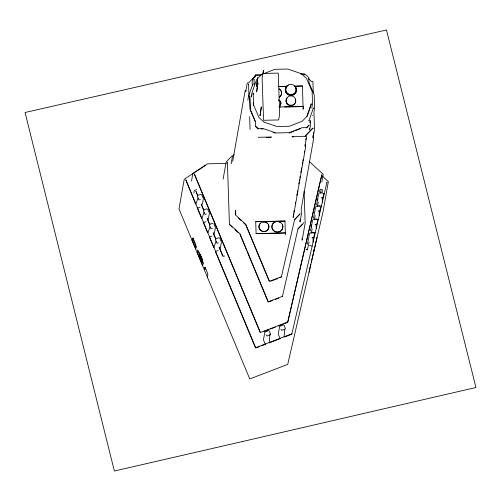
<?xml version="1.0" encoding="UTF-8"?>
<svg xmlns="http://www.w3.org/2000/svg" width="501" height="501" viewBox="0 0 501 501"><rect width="100%" height="100%" fill="white"/><g stroke="black" fill="none" stroke-linecap="round" stroke-linejoin="round"><path stroke-width="0.75" d="M269.939 334.092L269.212 342.884M284.098 336.797L284.693 329.17M191.501 181.137L192.866 173.415L207.533 163.827L226.195 163.426M194.332 174.285L194.407 173.878L260.42 332.489L287.762 322.005L321.842 174.692L287.693 322.406M193.824 193.179L194.307 190.436L196.63 189.541M195.866 191.526L195.935 191.119L197.726 195.415M192.102 240.348L192.509 238.013A4.935 0.639 69 0 1 194.476 241.426A4.935 0.639 69 0 1 196.116 246.68L195.709 249.016L192.102 240.348L193.204 239.929L193.511 238.175M202.404 204.327L203.393 198.703L201.822 194.933L200.732 194.451L198.102 195.221L197.281 196.116L198.853 199.886L200.362 199.58M197.212 252.629L197.688 249.905A9.312 1.209 69 0 1 203.174 263.088L202.692 265.806L197.212 252.629L198.521 252.122L202.31 262.129L202.636 262.004L203.187 263.326M199.868 256.268L200.212 254.333L202.648 260.188L202.31 262.129M199.943 257.289L200.55 255.623L202.235 259.668L201.959 261.203L201.621 261.334L199.943 257.289L200.281 257.163M208.291 219.476L209.405 213.15L207.834 209.38L206.744 208.892L204.114 209.668L203.293 210.564L204.865 214.334L206.374 214.021M201.621 261.334L201.897 259.8L200.212 255.754M205.423 267.547L205.109 269.331L204.264 269.657L204.684 267.271A4.321 0.564 69 0 1 206.399 270.264A4.321 0.564 69 0 1 207.834 274.842L207.414 277.222M223.127 179.07L226.139 161.986L232.076 155.899M214.303 233.917L215.417 227.598L213.846 223.822M227.335 162.869L227.41 162.462L229.433 224.623L232.207 227.166M231.13 163.896L232.495 156.168L234.111 154.508M232.671 161.435L245.114 90.881L246.229 90.856M245.753 91.464L247.256 82.922L248.565 82.897L255.241 76.046M248.477 84.519L248.552 84.112L248.959 96.167M220.315 248.364L221.429 242.039L219.858 238.269L218.768 237.781L216.138 238.557L215.317 239.453L216.889 243.223L218.398 242.916M247.845 100.187L248.54 96.223L252.93 83.686L252.542 85.871M251.99 83.191L252.761 78.82L256.017 75.482L261.021 75.375M249.73 96.818L249.799 96.417L250.237 109.256L255.472 121.586L255.554 126.571L258.272 129.07M253.963 79.703L254.032 79.296L254.12 84.281L254.189 83.874M254.696 77.624L255.197 74.774L262.148 74.624M224.154 256.255L224.223 255.848L223.064 256.293L219.188 246.98M252.967 94.457L253.218 93.036L253.625 104.997L258.929 117.491L263.908 122.069L277.047 126.521L289.359 126.258L302.178 121.242L306.837 116.457L311.284 103.751L311.033 105.172M258.497 137.687L258.572 137.28L271.761 136.998M255.704 221.705L284.969 221.073L255.704 221.705L256.092 233.641L285.37 232.946L256.092 233.641M278.161 86.56L286.491 86.291L278.174 86.466M287.756 85.884L287.831 85.439M287.004 86.015A5.611 5.436 10 0 0 286.791 93.706A5.611 5.436 10 0 0 294.72 93.994A5.611 5.436 10 0 0 294.926 86.297L302.397 85.947L303.08 106.556L284.487 106.957M302.397 85.947L294.801 86.197M303.08 106.556L279.076 106.982M303.5 106.838L303.067 109.274L303.017 107.759M285.345 234.812L285.633 233.184M305.222 136.679L305.291 136.272L292.102 136.56M308.992 120.434L308.917 120.835L313.375 107.89L313.307 108.297M305.917 139.748L306.167 138.326M311.81 108.11L312.543 103.945L312.123 91.545L306.631 78.594L301.258 73.653L287.643 69.044L274.874 69.32L261.597 74.511L256.568 79.678L251.959 92.842L251.226 97.012L251.74 95.547M293.285 215.167L293.555 213.645M293.824 212.117L294.093 210.589M295.302 203.725L295.571 202.197M296.78 195.327L297.049 193.806M297.318 192.278L297.588 190.749M298.803 183.886L299.072 182.358M299.341 180.83L299.604 179.302M299.874 177.78L300.143 176.252M300.819 172.438L301.088 170.91M301.358 169.382L301.627 167.86M302.297 164.046L302.566 162.518M302.836 160.99L303.105 159.462M304.314 152.598L304.583 151.07M305.391 146.492L305.66 144.964L305.716 146.586L293.204 217.553L293.166 216.47M309.862 122.814L310.251 120.622L310.413 125.488L309.643 129.859L309.599 128.469M312.724 115.725L312.799 115.318M313.163 128.532L313.231 128.124L312.655 128.137L305.203 136.122L312.586 128.544M306.067 249.736L306.136 249.329L307.363 249.604M307.42 244.288L309.568 233.316L311.071 232.652L313.927 233.04M310.501 230.961L312.655 219.989L314.152 219.319L317.014 219.714M311.29 227.717L311.785 224.905M313.463 218.33L315.736 206.656L317.239 205.992L320.095 206.381M316.544 205.003L318.818 193.33L320.321 192.66L323.89 193.411L322.901 197.795L321.21 197.707M317.584 200.35L317.828 198.947M319.563 191.952L320.045 189.209L322.494 189.766L322.005 192.509M321.861 182.026L323.226 174.298L309.418 161.629M313.094 242.158L313.006 237.386M314.641 233.397L313.651 237.781L311.96 237.693M308.998 272.381L310.752 264.234L310.332 266.632M319.262 215.499L319.175 210.727M311.328 262.33L314.327 248.778L313.914 251.151M322.35 202.172L322.256 197.394M314.791 247.381L316.92 237.58L316.475 240.098M326.915 182.433L326.984 182.026L291.795 334.223L284.555 336.998M282.339 296.742L298.082 228.575L303.894 222.607M307.288 250.012L309.111 242.052M311.134 233.391L312.186 228.857M314.284 219.789L315.229 215.605M317.327 206.537L318.373 202.003M320.402 193.348L320.997 190.674M317.647 220.503L316.732 224.454L315.041 224.36M320.734 207.176L319.82 211.121L318.129 211.034M316.306 240.824L287.712 364.402L249.755 378.956L178.989 208.93L184.224 179.245L205.391 165.487M316.482 240.042L323.132 211.316L328.362 181.625L322.118 175.895M307.082 116.47L310.789 105.88M195.891 204.032L198.064 197.864M201.897 218.48L204.076 212.305M207.909 232.921L210.088 226.753M213.921 247.369L216.1 241.2M306.531 128.031L309.148 125.012L306.606 127.623L301.89 127.724L289.24 132.671L276.02 132.953L263.056 128.563L258.341 128.663L255.623 126.164M294.588 219.807L300.124 213.789L294.657 219.4L281.318 277.159L279.915 277.698M298.014 228.982L302.241 224.642M286.478 86.379L287.017 85.921A5.611 5.436 10 0 0 286.81 93.618A5.611 5.436 10 0 0 294.738 93.9A5.611 5.436 10 0 0 294.945 86.21L294.82 86.109M289.171 133.078L294.087 131.156M295.496 130.604L300.412 128.682M197.388 208.216L200.037 207.195M203.4 222.657L206.049 221.642M209.412 237.105L212.061 236.084M215.424 251.546L218.073 250.531M201.897 259.8L202.235 259.668M281.387 276.752L269.488 281.318L245.809 224.423L235.752 215.18L235.589 210.414L235.658 214.904M270.816 281.186L277.817 278.5M282.407 296.335L268.273 301.752L240.029 233.886L229.508 224.216M268.912 301.89L272.444 300.531M275.268 299.448L278.806 298.095M263.946 331.518L268.981 329.583M270.421 329.032L275.456 327.103M278.337 325.994L283.372 324.066M284.812 323.514L286.973 322.688M268.686 330.629L264.822 332.113L263.457 339.841L265.342 344.369M283.503 324.949L279.633 326.433L278.274 334.161L280.159 338.689M291.87 333.816L255.679 347.694L185.765 179.715L195.597 203.913M256.33 347.826L259.224 346.711M261.397 345.878L265.737 344.218M269.356 342.828L280.216 338.663M212.756 223.34L210.126 224.11L209.305 225.005L210.877 228.782L212.386 228.469M300.556 73.797L304.42 73.71L304.464 74.981M301.74 74.492L305.316 74.417L308.791 77.611L308.954 82.471L314.19 94.802L314.641 108.084L313.939 112.055L314.528 129.314L313.019 137.85L312.943 135.539M279.063 107.076L280.61 107.039M260.965 129.014L262.987 128.97M266.256 137.524L270.916 137.424M292.033 136.967L293.586 136.93M318.642 205.479L321.435 206.118M315.555 218.805L318.348 219.444M312.474 232.138L315.267 232.777M309.386 245.465L312.186 246.104M273.07 132.383L275.231 133.116M308.303 78.513L311.591 81.538L312.9 81.506L313.282 92.766M238.476 218.154L241.269 220.722M243.505 222.776L245.74 224.83L269.118 281.005M234.975 229.708L238.294 232.765M280.942 329.132L281.625 330.366L285.495 328.881L284.186 325.212M266.125 334.812L266.808 336.046L270.678 334.562L269.375 330.892M255.109 121.311L250.168 109.663L249.755 97.576M239.954 234.293L246.567 250.174M247.168 251.621L254.076 268.229M254.677 269.67L268.204 302.159M194.632 175.006L222.532 242.039M222.832 242.76L260.044 332.176M201.302 204.013L203.982 210.458M207.264 218.336L209.944 224.78M213.226 232.658L215.906 239.102M196.167 192.246L197.657 195.822M201.233 204.421L203.318 209.431M207.195 218.743L209.575 224.473M213.157 233.065L215.536 238.795M219.112 247.388L222.695 255.986M197.1 207.514L201.596 218.33M203.099 221.937L207.596 232.752M209.7 237.8L213.601 247.168M215.699 252.216L255.604 348.101M193.204 239.929L196.21 247.15M316.093 224.053L316.25 228.425M313.444 132.214L313.657 138.439L301.214 208.998L301.395 214.265L300.03 221.993L299.955 219.745M306.543 136.191L305.078 146.004L305.04 144.733M304.088 191.319L305.165 223.089L302.153 240.167L302.103 238.62M284.969 221.073L285.357 233.009M253.249 102.68L253.349 105.667M249.655 116.677L250.093 129.49M295.947 88.783A5.217 5.054 10 0 1 290.06 94.902A5.217 5.054 10 0 1 286.434 87.224M268.336 224.598A5.004 4.847 10 0 1 266.638 230.923A5.004 4.847 10 0 1 259.981 229.771A5.004 4.847 10 0 1 260.514 223.239M262.8 222.087A5.004 4.847 10 0 1 267.578 223.559M282.37 224.636A5.53 5.361 10 0 1 277.867 232.214A5.53 5.361 10 0 1 272.024 225.437A5.53 5.361 10 0 1 280.522 222.494M295.421 99.43A4.878 4.728 10 0 1 290.035 105.692A4.878 4.728 10 0 1 287.092 97.977M280.961 90.737A4.885 4.734 10 0 1 279.214 97.2M279.163 88.996A4.885 4.734 10 0 1 280.184 89.754M280.848 102.743A3.507 3.394 10 0 1 279.627 105.918M278.612 100.1A3.507 3.394 10 0 1 280.579 101.891M279.189 88.871A4.885 4.734 10 0 1 279.239 97.075M278.644 99.924A3.507 3.394 10 0 1 279.658 105.742M257.739 77.849L256.462 86.554L257.739 77.849M257.921 83.116L256.644 91.821L257.921 83.116M263.432 70.428L262.111 77.918L263.551 120.278L278.662 119.952L279.671 114.253L278.268 73.108L263.157 73.44L263.432 70.428M261.309 106.982L260.032 115.687L261.309 106.982M288.47 84.995L287.367 85.759A5.217 5.054 10 0 0 287.173 92.917A5.217 5.054 10 0 0 294.544 93.18A5.217 5.054 10 0 0 294.738 86.028L293.68 85.183A5.217 5.054 10 0 0 288.47 84.995M242.647 441.487L114.366 471.021L25.05 112.5L386.459 29.979L475.95 387.492L242.647 441.487M260.295 229.921A5.004 4.847 10 0 0 268.73 228.124A5.004 4.847 10 0 0 262.831 221.912A5.004 4.847 10 0 0 260.295 229.921M273.177 230.116A5.53 5.361 10 0 0 282.589 228.575A5.53 5.361 10 0 0 276.42 221.417A5.53 5.361 10 0 0 273.177 230.116M286.96 103.262A4.878 4.728 10 0 0 295.365 102.573A4.878 4.728 10 0 0 290.474 95.841A4.878 4.728 10 0 0 286.96 103.262"/></g></svg>
